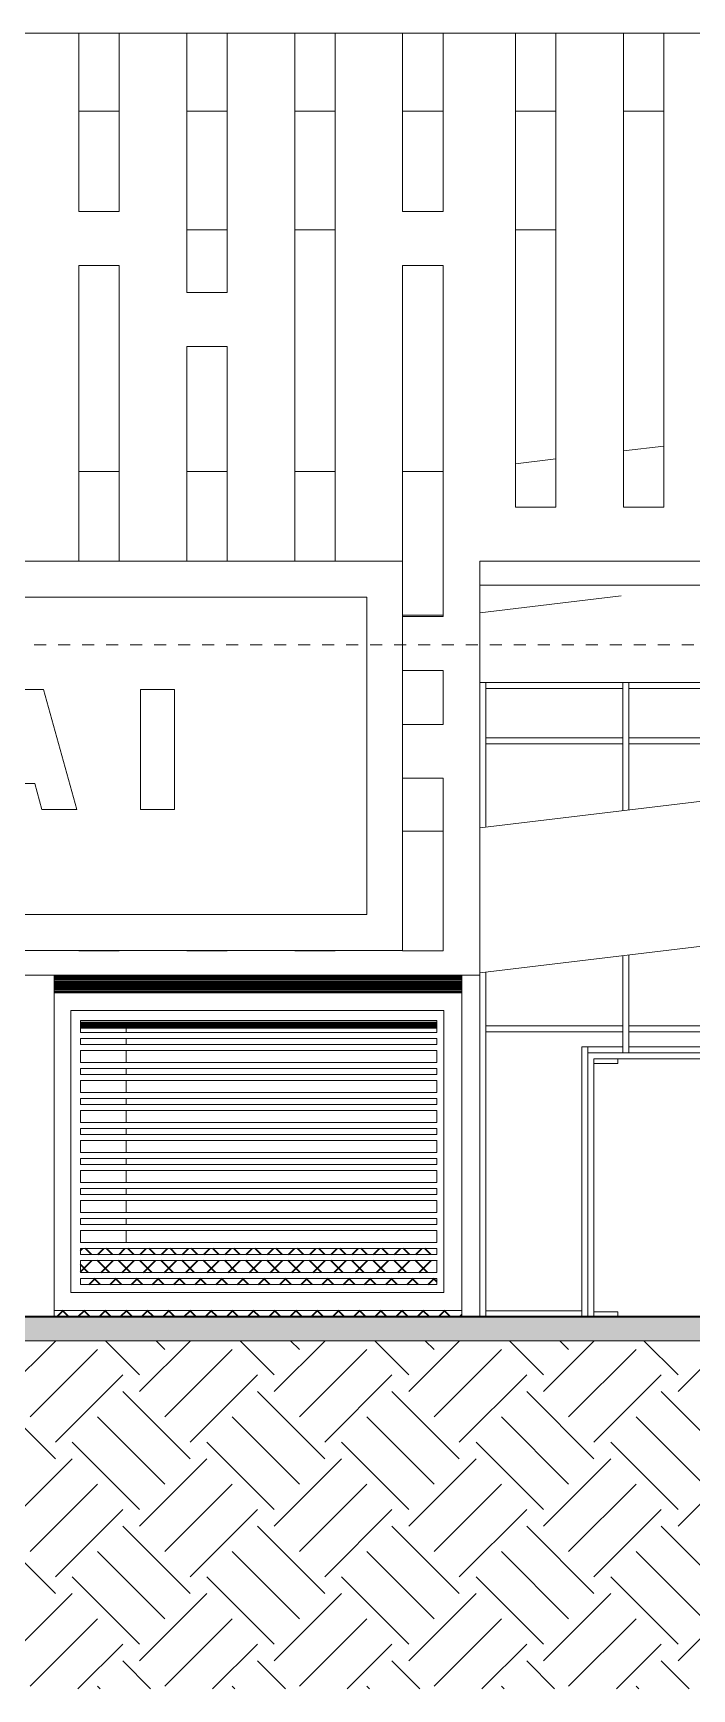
# Model space of a CAD drawing. Header units: metres. Extents: x -144 to 1000, y -717 to 29.
# Drawn here: x -7.96 to -2.47, y -662.78 to -648.98 of the extents above; entities that cross this region are included whole.
import ezdxf

# ---------------------------------------------------------------- set-up
doc = ezdxf.new("R2010")
doc.units = ezdxf.units.M
doc.linetypes.add('Punto 1 mm', pattern=[0.075, 0, -0.075])
doc.layers.get('0').update_dxf_attribs({"color": 1})
for name, color, linetype, lineweight in [('A-DETL-GENF', 1, 'Continuous', 9), ('A-DETL-THIN', 1, 'Continuous', 9), ('A-DOOR', 1, 'Continuous', 9), ('A-DOOR-FRAM', 1, 'Continuous', 9), ('A-FLOR', 2, 'Continuous', 9), ('A-FLOR-LEVL', 51, 'Continuous', 9), ('A-FLOR-PATT', 8, 'Continuous', 50), ('A-GENM', 1, 'Continuous', 9), ('A-GLAZ-CWMG', 1, 'Continuous', 9), ('A-WALL', 4, 'Continuous', 9), ('S-COLS', 7, 'Continuous', 9)]:
    doc.layers.add(name, color=color, linetype=linetype, lineweight=lineweight)
doc.layers.add('A-WALL-PATT', color=7, linetype='Continuous', lineweight=35, true_color=0x9c9c9c)

# ---------------------------------------------------------------- blocks, each defined once
blk = doc.blocks.new('WEWE')
at = {"layer": 'A-DETL-GENF'}
blk.add_hatch(color=256, dxfattribs=at).paths.add_polyline_path([(-18.716, -659.882), (24.402, -659.882), (24.402, -659.682), (-18.716, -659.682)])
at = {"layer": 'A-DETL-GENF', "color": 252, "true_color": 0x959595}
for p, q in [((-8.197, -660.306), (-7.773, -659.882)), ((-7.075, -660.166), (-7.359, -659.882)), ((-7.075, -660.306), (-6.651, -659.882)), ((-6.864, -659.955), (-6.937, -659.882)), ((-5.952, -660.166), (-6.236, -659.882)), ((-5.952, -660.306), (-5.528, -659.882)), ((-5.742, -659.955), (-5.815, -659.882)), ((-4.83, -660.166), (-5.114, -659.882)), ((-4.83, -660.306), (-4.406, -659.882)), ((-4.619, -659.955), (-4.692, -659.882)), ((-3.707, -660.166), (-3.991, -659.882)), ((-3.707, -660.306), (-3.283, -659.882)), ((-3.497, -659.955), (-3.57, -659.882)), ((-2.585, -660.166), (-2.869, -659.882)), ((-2.585, -660.306), (-2.161, -659.882)), ((-7.987, -660.517), (-7.425, -659.956)), ((-6.864, -660.517), (-6.303, -659.956)), ((-5.742, -660.517), (-5.18, -659.956)), ((-4.619, -660.517), (-4.058, -659.956)), ((-3.497, -660.517), (-2.935, -659.956)), ((-7.776, -660.727), (-7.215, -660.166)), ((-6.654, -660.727), (-6.092, -660.166)), ((-5.531, -660.727), (-4.97, -660.166)), ((-4.409, -660.727), (-3.847, -660.166)), ((-3.286, -660.727), (-2.725, -660.166)), ((-7.776, -660.868), (-8.338, -660.306)), ((-6.654, -660.868), (-7.215, -660.306)), ((-5.531, -660.868), (-6.092, -660.306)), ((-4.409, -660.868), (-4.97, -660.306)), ((-3.286, -660.868), (-3.847, -660.306)), ((-2.164, -660.868), (-2.725, -660.306)), ((-6.864, -661.078), (-7.425, -660.516)), ((-5.742, -661.078), (-6.303, -660.516)), ((-4.619, -661.078), (-5.18, -660.516)), ((-3.497, -661.078), (-4.058, -660.516)), ((-2.374, -661.078), (-2.935, -660.516)), ((-7.075, -661.289), (-7.636, -660.727)), ((-5.952, -661.289), (-6.513, -660.727)), ((-4.83, -661.289), (-5.391, -660.727)), ((-3.707, -661.289), (-4.268, -660.727)), ((-2.585, -661.289), (-3.146, -660.727)), ((-8.197, -661.429), (-7.636, -660.867)), ((-7.075, -661.429), (-6.513, -660.867)), ((-5.952, -661.429), (-5.391, -660.867)), ((-4.83, -661.429), (-4.268, -660.867)), ((-3.707, -661.429), (-3.146, -660.867)), ((-2.585, -661.429), (-2.023, -660.867)), ((-7.987, -661.64), (-7.425, -661.078)), ((-6.864, -661.64), (-6.303, -661.078)), ((-5.742, -661.64), (-5.18, -661.078)), ((-4.619, -661.64), (-4.058, -661.078)), ((-3.497, -661.64), (-2.935, -661.078)), ((-7.776, -661.85), (-7.215, -661.288)), ((-6.654, -661.85), (-6.092, -661.288)), ((-5.531, -661.85), (-4.97, -661.288)), ((-4.409, -661.85), (-3.847, -661.288)), ((-3.286, -661.85), (-2.725, -661.288)), ((-7.776, -661.99), (-8.338, -661.429)), ((-6.654, -661.99), (-7.215, -661.429)), ((-5.531, -661.99), (-6.092, -661.429)), ((-4.409, -661.99), (-4.97, -661.429)), ((-3.286, -661.99), (-3.847, -661.429)), ((-2.164, -661.99), (-2.725, -661.429)), ((-6.864, -662.2), (-7.425, -661.639)), ((-5.742, -662.2), (-6.303, -661.639)), ((-4.619, -662.2), (-5.18, -661.639)), ((-3.497, -662.2), (-4.058, -661.639)), ((-2.374, -662.2), (-2.935, -661.639)), ((-7.075, -662.411), (-7.636, -661.85)), ((-5.952, -662.411), (-6.513, -661.85)), ((-4.83, -662.411), (-5.391, -661.85)), ((-3.707, -662.411), (-4.268, -661.85)), ((-2.585, -662.411), (-3.146, -661.85)), ((-8.197, -662.551), (-7.636, -661.99)), ((-7.075, -662.551), (-6.513, -661.99)), ((-5.952, -662.551), (-5.391, -661.99)), ((-4.83, -662.551), (-4.268, -661.99)), ((-3.707, -662.551), (-3.146, -661.99)), ((-2.585, -662.551), (-2.023, -661.99)), ((-7.987, -662.762), (-7.425, -662.201)), ((-6.864, -662.762), (-6.303, -662.201)), ((-5.742, -662.762), (-5.18, -662.201)), ((-4.619, -662.762), (-4.058, -662.201)), ((-3.497, -662.762), (-2.935, -662.201)), ((-7.589, -662.784), (-7.215, -662.411)), ((-6.466, -662.784), (-6.092, -662.411)), ((-5.344, -662.784), (-4.97, -662.411)), ((-4.221, -662.784), (-3.847, -662.411)), ((-3.099, -662.784), (-2.725, -662.411)), ((-6.982, -662.784), (-7.215, -662.551)), ((-5.859, -662.784), (-6.092, -662.551)), ((-4.737, -662.784), (-4.97, -662.551)), ((-3.614, -662.784), (-3.847, -662.551)), ((-2.492, -662.784), (-2.725, -662.551)), ((-7.402, -662.784), (-7.425, -662.761)), ((-6.28, -662.784), (-6.303, -662.761)), ((-5.157, -662.784), (-5.18, -662.761)), ((-4.035, -662.784), (-4.058, -662.761)), ((-2.912, -662.784), (-2.935, -662.761))]:
    blk.add_line(p, q, dxfattribs=at)
at = {"layer": 'A-DETL-THIN'}
for p, q in [((-18.716, -659.682), (24.402, -659.682)), ((24.402, -659.882), (-18.732, -659.882)), ((24.402, -659.882), (-18.716, -659.882))]:
    blk.add_line(p, q, dxfattribs=at)
at = {"layer": 'A-DOOR'}
for p, q in [((-3.087, -657.572), (-3.087, -657.532)), ((-3.287, -657.572), (-3.087, -657.572)), ((-3.087, -659.642), (-3.287, -659.642)), ((-3.087, -659.682), (-3.087, -659.642))]:
    blk.add_line(p, q, dxfattribs=at)
at = {"layer": 'A-DOOR-FRAM'}
for p, q in [((-3.287, -659.682), (-3.287, -657.532)), ((-3.287, -657.532), (-1.537, -657.532))]:
    blk.add_line(p, q, dxfattribs=at)
at = {"layer": 'A-FLOR'}
for p, q in [((-4.237, -653.385), (-4.237, -653.585)), ((-0.587, -653.385), (-4.237, -653.385)), ((-4.237, -653.585), (-0.587, -653.585)), ((-4.595, -657.278), (-7.567, -657.278)), ((-4.595, -657.278), (-7.567, -657.278))]:
    blk.add_line(p, q, dxfattribs=at)
at = {"layer": 'A-FLOR', "lineweight": 35}
blk.add_line((24.402, -659.682), (-18.732, -659.682), dxfattribs=at)
at = {"layer": 'A-FLOR-LEVL', "color": 251, "linetype": 'Punto 1 mm', "true_color": 0x6c6c6c}
blk.add_line((-12.953, -654.082), (21.26, -654.082), dxfattribs=at)
at = {"layer": 'A-FLOR-PATT', "color": 9, "true_color": 0xc0c0c0}
for p, q in [((-7.787, -656.842), (-4.387, -656.842)), ((-7.787, -656.868), (-4.387, -656.868)), ((-7.787, -656.895), (-4.387, -656.895)), ((-7.787, -656.921), (-4.387, -656.921)), ((-7.787, -656.947), (-4.387, -656.947)), ((-7.787, -656.973), (-4.387, -656.973)), ((-7.567, -657.234), (-4.595, -657.234)), ((-7.567, -657.26), (-4.595, -657.26))]:
    blk.add_line(p, q, dxfattribs=at)
at = {"layer": 'A-GENM'}
for p, q in [((-7.876, -654.454), (-8.131, -654.454)), ((-7.598, -655.454), (-7.876, -654.454)), ((-6.783, -654.454), (-7.066, -654.454)), ((-7.066, -654.454), (-7.066, -655.454)), ((-6.783, -655.454), (-6.783, -654.454)), ((-8.25, -655.237), (-7.949, -655.237)), ((-7.949, -655.237), (-7.889, -655.454)), ((-7.889, -655.454), (-7.598, -655.454)), ((-7.066, -655.454), (-6.783, -655.454))]:
    blk.add_line(p, q, dxfattribs=at)
at = {"layer": 'A-GLAZ-CWMG'}
for p, q in [((-4.237, -654.396), (-4.187, -654.396)), ((-4.187, -654.882), (-4.187, -654.396)), ((-4.187, -654.446), (-4.187, -654.396)), ((-3.045, -654.396), (-4.187, -654.396)), ((-4.187, -654.446), (-3.045, -654.446)), ((-3.045, -654.396), (-3.045, -654.446)), ((-3.045, -654.396), (-2.995, -654.396)), ((-3.045, -654.396), (-3.045, -654.882)), ((-2.995, -654.446), (-2.995, -654.396)), ((-1.829, -654.396), (-2.995, -654.396)), ((-2.995, -654.882), (-2.995, -654.396)), ((-2.995, -654.446), (-1.829, -654.446)), ((-4.187, -654.907), (-4.187, -654.857)), ((-3.045, -654.857), (-4.187, -654.857)), ((-4.187, -655.602), (-4.187, -654.882)), ((-4.187, -654.907), (-3.045, -654.907)), ((-3.045, -654.857), (-3.045, -654.907)), ((-3.045, -654.882), (-3.045, -655.465)), ((-2.995, -654.907), (-2.995, -654.857)), ((-1.829, -654.857), (-2.995, -654.857)), ((-2.995, -655.459), (-2.995, -654.882)), ((-2.995, -654.907), (-1.829, -654.907)), ((-3.045, -656.672), (-3.045, -657.282)), ((-2.995, -657.282), (-2.995, -656.666)), ((-4.187, -657.282), (-4.187, -656.809)), ((-4.187, -657.307), (-4.187, -657.257)), ((-3.045, -657.257), (-4.187, -657.257)), ((-3.045, -657.257), (-3.045, -657.307)), ((-2.995, -657.307), (-2.995, -657.257)), ((-1.829, -657.257), (-2.995, -657.257)), ((-4.187, -659.682), (-4.187, -657.282)), ((-4.187, -657.307), (-3.045, -657.307)), ((-3.045, -657.282), (-3.045, -657.482)), ((-2.995, -657.482), (-2.995, -657.282)), ((-2.995, -657.307), (-1.829, -657.307)), ((-3.387, -657.432), (-3.337, -657.432)), ((-3.387, -657.432), (-3.387, -659.682)), ((-3.337, -657.482), (-3.337, -657.432)), ((-3.045, -657.432), (-3.337, -657.432)), ((-3.337, -659.682), (-3.337, -657.432)), ((-3.337, -657.482), (-3.045, -657.482)), ((-3.045, -657.432), (-3.045, -657.482)), ((-2.995, -657.482), (-3.045, -657.482)), ((-2.995, -657.482), (-2.995, -657.432)), ((-1.829, -657.432), (-2.995, -657.432)), ((-2.995, -657.482), (-1.829, -657.482)), ((-4.187, -659.682), (-4.187, -659.632)), ((-3.387, -659.632), (-4.187, -659.632)), ((-3.387, -659.632), (-3.387, -659.682))]:
    blk.add_line(p, q, dxfattribs=at)
at = {"layer": 'A-WALL'}
for p, q in [((-16.306, -648.982), (14.732, -648.982)), ((-7.581, -650.469), (-7.581, -648.982)), ((-7.244, -648.982), (-7.244, -650.469)), ((-6.681, -651.144), (-6.681, -648.982)), ((-6.344, -648.982), (-6.344, -651.144)), ((-5.781, -653.384), (-5.781, -648.982)), ((-5.444, -648.982), (-5.444, -653.384)), ((-4.881, -650.469), (-4.881, -648.982)), ((-4.544, -648.982), (-4.544, -650.469)), ((-3.94, -652.933), (-3.94, -648.982)), ((-3.603, -648.982), (-3.603, -652.933)), ((-3.04, -652.933), (-3.04, -648.982)), ((-2.703, -648.982), (-2.703, -652.933)), ((-7.581, -649.632), (-7.244, -649.632)), ((-6.681, -649.632), (-6.344, -649.632)), ((-5.781, -649.632), (-5.444, -649.632)), ((-4.881, -649.632), (-4.544, -649.632)), ((-3.94, -649.632), (-3.603, -649.632)), ((-3.04, -649.632), (-2.703, -649.632)), ((-7.244, -650.469), (-7.581, -650.469)), ((-4.544, -650.469), (-4.881, -650.469)), ((-6.681, -650.622), (-6.344, -650.622)), ((-5.781, -650.622), (-5.444, -650.622)), ((-3.94, -650.622), (-3.603, -650.622)), ((-7.581, -653.384), (-7.581, -650.919)), ((-7.581, -650.919), (-7.244, -650.919)), ((-7.244, -650.919), (-7.244, -653.384)), ((-4.881, -653.384), (-4.881, -650.919)), ((-4.881, -650.919), (-4.544, -650.919)), ((-4.544, -650.919), (-4.544, -653.844)), ((-6.344, -651.144), (-6.681, -651.144)), ((-6.681, -653.384), (-6.681, -651.594)), ((-6.681, -651.594), (-6.344, -651.594)), ((-6.344, -651.594), (-6.344, -653.384)), ((-2.703, -652.424), (-3.04, -652.464)), ((-3.603, -652.532), (-3.94, -652.573)), ((-7.244, -652.635), (-7.581, -652.635)), ((-6.344, -652.635), (-6.681, -652.635)), ((-5.444, -652.635), (-5.781, -652.635)), ((-4.544, -652.635), (-4.881, -652.635)), ((-3.603, -652.933), (-3.94, -652.933)), ((-2.703, -652.933), (-3.04, -652.933)), ((-4.881, -653.384), (-15.387, -653.384)), ((-4.881, -656.629), (-4.881, -653.384)), ((-4.237, -656.835), (-4.237, -653.384)), ((-4.237, -653.384), (-0.587, -653.384)), ((-15.087, -653.684), (-5.181, -653.684)), ((-5.181, -653.684), (-5.181, -656.329)), ((-4.237, -653.815), (-3.058, -653.674)), ((-4.881, -653.835), (-4.544, -653.835)), ((-4.544, -653.844), (-4.881, -653.844)), ((-4.881, -654.294), (-4.544, -654.294)), ((-4.544, -654.294), (-4.544, -654.744)), ((-4.544, -654.744), (-4.881, -654.744)), ((-4.881, -655.194), (-4.544, -655.194)), ((-4.544, -655.194), (-4.544, -656.632)), ((-0.587, -655.17), (-4.237, -655.608)), ((-4.544, -655.635), (-4.881, -655.635)), ((-5.181, -656.329), (-15.087, -656.329)), ((-4.237, -656.815), (-0.587, -656.377)), ((-15.387, -656.629), (-4.881, -656.629)), ((-7.581, -656.632), (-7.581, -656.629)), ((-7.244, -656.632), (-7.581, -656.632)), ((-7.244, -656.629), (-7.244, -656.632)), ((-6.681, -656.632), (-6.681, -656.629)), ((-6.344, -656.632), (-6.681, -656.632)), ((-6.344, -656.629), (-6.344, -656.632)), ((-5.781, -656.632), (-5.781, -656.629)), ((-5.444, -656.632), (-5.781, -656.632)), ((-5.444, -656.629), (-5.444, -656.632)), ((-4.881, -656.632), (-4.881, -656.629)), ((-4.544, -656.632), (-4.881, -656.632)), ((-16.306, -656.835), (-4.237, -656.835)), ((-4.387, -659.682), (-4.387, -656.835)), ((-4.237, -656.835), (-4.237, -659.682)), ((-4.387, -656.979), (-7.787, -656.979)), ((-7.787, -656.979), (-7.787, -659.629)), ((-7.647, -659.479), (-7.647, -657.129)), ((-7.647, -657.129), (-4.537, -657.129)), ((-4.537, -657.129), (-4.537, -659.479)), ((-7.567, -657.213), (-4.595, -657.213)), ((-7.567, -657.313), (-7.567, -657.213)), ((-4.595, -657.213), (-4.595, -657.313)), ((-4.595, -657.313), (-7.567, -657.313)), ((-7.567, -657.363), (-4.595, -657.363)), ((-7.567, -657.413), (-7.567, -657.363)), ((-4.595, -657.413), (-7.567, -657.413)), ((-7.187, -657.278), (-7.187, -657.313)), ((-7.187, -657.363), (-7.187, -657.413)), ((-4.595, -657.363), (-4.595, -657.413)), ((-7.567, -657.463), (-4.595, -657.463)), ((-7.567, -657.563), (-7.567, -657.463)), ((-7.187, -657.463), (-7.187, -657.563)), ((-4.595, -657.463), (-4.595, -657.563)), ((-4.595, -657.563), (-7.567, -657.563)), ((-7.567, -657.613), (-4.595, -657.613)), ((-7.567, -657.663), (-7.567, -657.613)), ((-4.595, -657.663), (-7.567, -657.663)), ((-7.187, -657.613), (-7.187, -657.663)), ((-4.595, -657.613), (-4.595, -657.663)), ((-7.567, -657.713), (-4.595, -657.713)), ((-7.567, -657.813), (-7.567, -657.713)), ((-4.595, -657.813), (-7.567, -657.813)), ((-7.187, -657.713), (-7.187, -657.813)), ((-4.595, -657.713), (-4.595, -657.813)), ((-7.567, -657.863), (-4.595, -657.863)), ((-7.567, -657.913), (-7.567, -657.863)), ((-4.595, -657.913), (-7.567, -657.913)), ((-7.567, -657.963), (-4.595, -657.963)), ((-7.567, -658.063), (-7.567, -657.963)), ((-7.187, -657.863), (-7.187, -657.913)), ((-7.187, -657.963), (-7.187, -658.063)), ((-4.595, -657.863), (-4.595, -657.913)), ((-4.595, -657.963), (-4.595, -658.063)), ((-4.595, -658.063), (-7.567, -658.063)), ((-7.567, -658.113), (-4.595, -658.113)), ((-7.567, -658.163), (-7.567, -658.113)), ((-4.595, -658.163), (-7.567, -658.163)), ((-7.567, -658.213), (-4.595, -658.213)), ((-7.567, -658.313), (-7.567, -658.213)), ((-7.187, -658.113), (-7.187, -658.163)), ((-7.187, -658.213), (-7.187, -658.313)), ((-4.595, -658.113), (-4.595, -658.163)), ((-4.595, -658.213), (-4.595, -658.313)), ((-4.595, -658.313), (-7.567, -658.313)), ((-7.567, -658.363), (-4.595, -658.363)), ((-7.567, -658.413), (-7.567, -658.363)), ((-7.187, -658.363), (-7.187, -658.413)), ((-4.595, -658.363), (-4.595, -658.413)), ((-4.595, -658.413), (-7.567, -658.413)), ((-7.567, -658.463), (-4.595, -658.463)), ((-7.567, -658.563), (-7.567, -658.463)), ((-7.187, -658.463), (-7.187, -658.563)), ((-4.595, -658.463), (-4.595, -658.563)), ((-4.595, -658.563), (-7.567, -658.563)), ((-7.567, -658.613), (-4.595, -658.613)), ((-7.567, -658.663), (-7.567, -658.613)), ((-7.187, -658.613), (-7.187, -658.663)), ((-4.595, -658.613), (-4.595, -658.663)), ((-4.595, -658.663), (-7.567, -658.663)), ((-7.567, -658.713), (-4.595, -658.713)), ((-7.567, -658.813), (-7.567, -658.713)), ((-7.187, -658.713), (-7.187, -658.813)), ((-4.595, -658.713), (-4.595, -658.813)), ((-4.595, -658.813), (-7.567, -658.813)), ((-7.567, -658.863), (-4.595, -658.863)), ((-7.567, -658.913), (-7.567, -658.863)), ((-4.595, -658.913), (-7.567, -658.913)), ((-7.187, -658.863), (-7.187, -658.913)), ((-4.595, -658.863), (-4.595, -658.913)), ((-7.567, -658.963), (-4.595, -658.963)), ((-7.567, -659.063), (-7.567, -658.963)), ((-4.595, -659.063), (-7.567, -659.063)), ((-7.187, -658.963), (-7.187, -659.063)), ((-4.595, -658.963), (-4.595, -659.063)), ((-7.567, -659.113), (-4.595, -659.113)), ((-7.567, -659.163), (-7.567, -659.113)), ((-4.595, -659.163), (-7.567, -659.163)), ((-4.595, -659.113), (-4.595, -659.163)), ((-7.567, -659.213), (-4.595, -659.213)), ((-7.567, -659.313), (-7.567, -659.213)), ((-4.595, -659.313), (-7.567, -659.313)), ((-4.595, -659.213), (-4.595, -659.313)), ((-4.537, -659.479), (-7.647, -659.479)), ((-7.567, -659.363), (-4.595, -659.363)), ((-7.567, -659.413), (-7.567, -659.363)), ((-4.595, -659.413), (-7.567, -659.413)), ((-4.595, -659.363), (-4.595, -659.413)), ((-7.787, -659.629), (-4.387, -659.629))]:
    blk.add_line(p, q, dxfattribs=at)
at = {"layer": 'A-WALL-PATT'}
for p, q in [((-7.567, -659.13), (-7.55, -659.113)), ((-7.476, -659.163), (-7.526, -659.113)), ((-7.423, -659.163), (-7.373, -659.113)), ((-7.299, -659.163), (-7.349, -659.113)), ((-7.246, -659.163), (-7.196, -659.113)), ((-7.122, -659.163), (-7.172, -659.113)), ((-7.069, -659.163), (-7.019, -659.113)), ((-6.945, -659.163), (-6.995, -659.113)), ((-6.893, -659.163), (-6.843, -659.113)), ((-6.768, -659.163), (-6.818, -659.113)), ((-6.716, -659.163), (-6.666, -659.113)), ((-6.592, -659.163), (-6.642, -659.113)), ((-6.539, -659.163), (-6.489, -659.113)), ((-6.415, -659.163), (-6.465, -659.113)), ((-6.362, -659.163), (-6.312, -659.113)), ((-6.238, -659.163), (-6.288, -659.113)), ((-6.185, -659.163), (-6.135, -659.113)), ((-6.061, -659.163), (-6.111, -659.113)), ((-6.009, -659.163), (-5.959, -659.113)), ((-5.885, -659.163), (-5.935, -659.113)), ((-5.832, -659.163), (-5.782, -659.113)), ((-5.708, -659.163), (-5.758, -659.113)), ((-5.655, -659.163), (-5.605, -659.113)), ((-5.531, -659.163), (-5.581, -659.113)), ((-5.478, -659.163), (-5.428, -659.113)), ((-5.354, -659.163), (-5.404, -659.113)), ((-5.302, -659.163), (-5.252, -659.113)), ((-5.178, -659.163), (-5.228, -659.113)), ((-5.125, -659.163), (-5.075, -659.113)), ((-5.001, -659.163), (-5.051, -659.113)), ((-4.948, -659.163), (-4.898, -659.113)), ((-4.824, -659.163), (-4.874, -659.113)), ((-4.771, -659.163), (-4.721, -659.113)), ((-4.647, -659.163), (-4.697, -659.113)), ((-7.567, -659.307), (-7.473, -659.213)), ((-7.502, -659.313), (-7.567, -659.248)), ((-7.326, -659.313), (-7.426, -659.213)), ((-7.396, -659.313), (-7.296, -659.213)), ((-7.149, -659.313), (-7.249, -659.213)), ((-7.219, -659.313), (-7.119, -659.213)), ((-6.972, -659.313), (-7.072, -659.213)), ((-7.043, -659.313), (-6.943, -659.213)), ((-6.795, -659.313), (-6.895, -659.213)), ((-6.866, -659.313), (-6.766, -659.213)), ((-6.618, -659.313), (-6.718, -659.213)), ((-6.689, -659.313), (-6.589, -659.213)), ((-6.442, -659.313), (-6.542, -659.213)), ((-6.512, -659.313), (-6.412, -659.213)), ((-6.265, -659.313), (-6.365, -659.213)), ((-6.335, -659.313), (-6.235, -659.213)), ((-6.088, -659.313), (-6.188, -659.213)), ((-6.159, -659.313), (-6.059, -659.213)), ((-5.911, -659.313), (-6.011, -659.213)), ((-5.982, -659.313), (-5.882, -659.213)), ((-5.735, -659.313), (-5.835, -659.213)), ((-5.805, -659.313), (-5.705, -659.213)), ((-5.558, -659.313), (-5.658, -659.213)), ((-5.628, -659.313), (-5.528, -659.213)), ((-5.381, -659.313), (-5.481, -659.213)), ((-5.452, -659.313), (-5.352, -659.213)), ((-5.204, -659.313), (-5.304, -659.213)), ((-5.275, -659.313), (-5.175, -659.213)), ((-5.028, -659.313), (-5.128, -659.213)), ((-5.098, -659.313), (-4.998, -659.213)), ((-4.851, -659.313), (-4.951, -659.213)), ((-4.921, -659.313), (-4.821, -659.213)), ((-4.674, -659.313), (-4.774, -659.213)), ((-4.744, -659.313), (-4.644, -659.213)), ((-4.595, -659.215), (-4.597, -659.213)), ((-7.496, -659.413), (-7.446, -659.363)), ((-7.402, -659.413), (-7.452, -659.363)), ((-7.319, -659.413), (-7.269, -659.363)), ((-7.226, -659.413), (-7.276, -659.363)), ((-7.143, -659.413), (-7.093, -659.363)), ((-7.049, -659.413), (-7.099, -659.363)), ((-6.966, -659.413), (-6.916, -659.363)), ((-6.872, -659.413), (-6.922, -659.363)), ((-6.789, -659.413), (-6.739, -659.363)), ((-6.695, -659.413), (-6.745, -659.363)), ((-6.612, -659.413), (-6.562, -659.363)), ((-6.518, -659.413), (-6.568, -659.363)), ((-6.435, -659.413), (-6.385, -659.363)), ((-6.342, -659.413), (-6.392, -659.363)), ((-6.259, -659.413), (-6.209, -659.363)), ((-6.165, -659.413), (-6.215, -659.363)), ((-6.082, -659.413), (-6.032, -659.363)), ((-5.988, -659.413), (-6.038, -659.363)), ((-5.905, -659.413), (-5.855, -659.363)), ((-5.811, -659.413), (-5.861, -659.363)), ((-5.728, -659.413), (-5.678, -659.363)), ((-5.635, -659.413), (-5.685, -659.363)), ((-5.552, -659.413), (-5.502, -659.363)), ((-5.458, -659.413), (-5.508, -659.363)), ((-5.375, -659.413), (-5.325, -659.363)), ((-5.281, -659.413), (-5.331, -659.363)), ((-5.198, -659.413), (-5.148, -659.363)), ((-5.104, -659.413), (-5.154, -659.363)), ((-5.021, -659.413), (-4.971, -659.363)), ((-4.928, -659.413), (-4.978, -659.363)), ((-4.844, -659.413), (-4.794, -659.363)), ((-4.751, -659.413), (-4.801, -659.363)), ((-4.668, -659.413), (-4.618, -659.363)), ((-4.595, -659.392), (-4.624, -659.363)), ((-7.765, -659.682), (-7.712, -659.629)), ((-7.663, -659.682), (-7.717, -659.629)), ((-7.589, -659.682), (-7.535, -659.629)), ((-7.487, -659.682), (-7.54, -659.629)), ((-7.412, -659.682), (-7.359, -659.629)), ((-7.31, -659.682), (-7.363, -659.629)), ((-7.235, -659.682), (-7.182, -659.629)), ((-7.133, -659.682), (-7.186, -659.629)), ((-7.058, -659.682), (-7.005, -659.629)), ((-6.956, -659.682), (-7.01, -659.629)), ((-6.881, -659.682), (-6.828, -659.629)), ((-6.78, -659.682), (-6.833, -659.629)), ((-6.705, -659.682), (-6.651, -659.629)), ((-6.603, -659.682), (-6.656, -659.629)), ((-6.528, -659.682), (-6.475, -659.629)), ((-6.426, -659.682), (-6.479, -659.629)), ((-6.351, -659.682), (-6.298, -659.629)), ((-6.249, -659.682), (-6.302, -659.629)), ((-6.174, -659.682), (-6.121, -659.629)), ((-6.072, -659.682), (-6.126, -659.629)), ((-5.998, -659.682), (-5.944, -659.629)), ((-5.896, -659.682), (-5.949, -659.629)), ((-5.821, -659.682), (-5.768, -659.629)), ((-5.719, -659.682), (-5.772, -659.629)), ((-5.644, -659.682), (-5.591, -659.629)), ((-5.542, -659.682), (-5.595, -659.629)), ((-5.467, -659.682), (-5.414, -659.629)), ((-5.365, -659.682), (-5.419, -659.629)), ((-5.29, -659.682), (-5.237, -659.629)), ((-5.189, -659.682), (-5.242, -659.629)), ((-5.114, -659.682), (-5.06, -659.629)), ((-5.012, -659.682), (-5.065, -659.629)), ((-4.937, -659.682), (-4.884, -659.629)), ((-4.835, -659.682), (-4.888, -659.629)), ((-4.76, -659.682), (-4.707, -659.629)), ((-4.658, -659.682), (-4.712, -659.629)), ((-4.583, -659.682), (-4.53, -659.629)), ((-4.481, -659.682), (-4.535, -659.629)), ((-4.407, -659.682), (-4.387, -659.663))]:
    blk.add_line(p, q, dxfattribs=at)
at = {"layer": 'S-COLS'}
for p, q in [((-7.787, -656.979), (-7.787, -656.835)), ((-4.387, -656.979), (-4.387, -656.835)), ((-7.187, -657.313), (-7.187, -657.278)), ((-7.187, -657.413), (-7.187, -657.363)), ((-7.187, -657.563), (-7.187, -657.463)), ((-7.187, -657.663), (-7.187, -657.613)), ((-7.187, -657.813), (-7.187, -657.713)), ((-7.187, -657.913), (-7.187, -657.863)), ((-7.187, -658.063), (-7.187, -657.963)), ((-7.187, -658.163), (-7.187, -658.113)), ((-7.187, -658.313), (-7.187, -658.213)), ((-7.187, -658.413), (-7.187, -658.363)), ((-7.187, -658.563), (-7.187, -658.463)), ((-7.187, -658.663), (-7.187, -658.613)), ((-7.187, -658.813), (-7.187, -658.713)), ((-7.187, -658.913), (-7.187, -658.863)), ((-7.187, -659.063), (-7.187, -658.963)), ((-7.787, -659.682), (-7.787, -659.629)), ((-4.387, -659.682), (-4.387, -659.629))]:
    blk.add_line(p, q, dxfattribs=at)

msp = doc.modelspace()

# ---------------------------------------------------------------- block references
at = {"color": 3}
msp.add_blockref('WEWE', (0, 0), dxfattribs=at)

doc.saveas('drawing.dxf')
